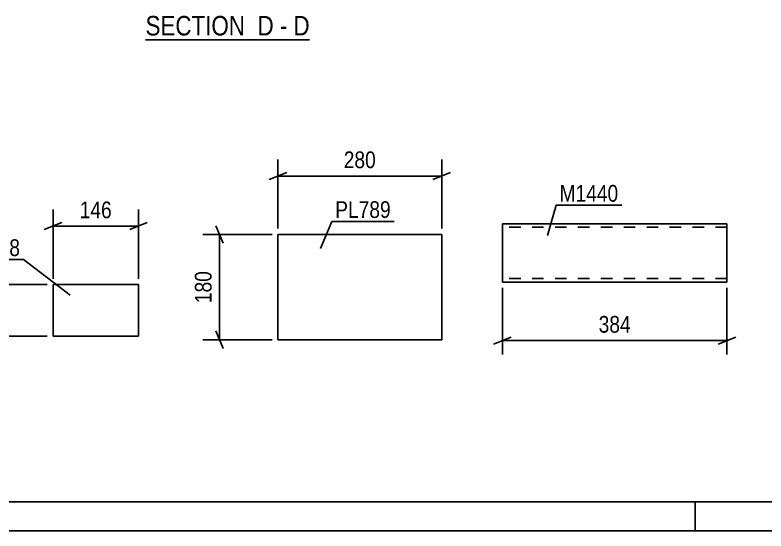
# Model space of a CAD drawing. Header units: millimetres. Extents: x 0 to 841, y 0 to 594.
# Drawn here: x 94.7 to 223.1, y 0 to 88.3 of the extents above; entities that cross this region are included whole.
import ezdxf

# ---------------------------------------------------------------- set-up
doc = ezdxf.new("R2010")
doc.units = ezdxf.units.MM
doc.linetypes.add('DXK_LINE_DOT2', pattern=[3.9198, 1.9599, -1.9599])
doc.styles.add('Arial Narrow', font='ARIALN.TTF', dxfattribs={"height": 0.2})

# ---------------------------------------------------------------- blocks, each defined once
blk = doc.blocks.new('Unknown-682105598-1132')
at = {"color": 5, "linetype": 'Continuous'}
for p, q in [((5, 5), (836, 5)), ((211, 0), (211, 5)), ((0, 0), (841, 0))]:
    blk.add_line(p, q, dxfattribs=at)
blk = doc.blocks.new('Unknown-682105598-63 - 2602')
at = {"color": 6, "linetype": 'Continuous'}
blk.add_line((117.01, 84.02), (145.08, 84.02), dxfattribs=at)
at = {"color": 0, "linetype": 'Continuous'}
for points in [[(135.12, 84.77), (135.12, 88.27), (117.01, 88.27), (117.01, 84.77)], [(138.94, 84.77), (138.94, 88.27), (136.17, 88.27), (136.17, 84.77)], [(141.26, 84.77), (141.26, 88.27), (139.99, 88.27), (139.99, 84.77)], [(145.08, 84.77), (145.08, 88.27), (142.31, 88.27), (142.31, 84.77)]]:
    blk.add_wipeout(points, dxfattribs=at)
at = {"color": 7, "linetype": 'Continuous', "style": 'Arial Narrow'}
for s, p in [('SECTION ', (117.01, 84.77)), ('D', (136.17, 84.77)), ('D', (142.31, 84.77)), ('-', (139.99, 84.77))]:
    blk.add_text(s, height=3.34, dxfattribs=at).set_placement(p)
blk = doc.blocks.new('Part-682105598-36676 - 36675')
at = {"color": 2, "linetype": 'Continuous'}
for p, q in [((139.66, 50.72), (139.66, 32.72)), ((139.66, 50.72), (167.66, 50.72)), ((167.66, 50.72), (167.66, 32.72)), ((139.66, 32.72), (167.66, 32.72))]:
    blk.add_line(p, q, dxfattribs=at)
blk = doc.blocks.new('Part-682105598-36652 - 36651')
at = {"color": 2, "linetype": 'Continuous'}
for p, q in [((101.19, 42.15), (101.19, 33.35)), ((101.19, 42.15), (115.8, 42.15)), ((115.8, 42.15), (115.8, 33.35)), ((101.19, 33.35), (115.8, 33.35))]:
    blk.add_line(p, q, dxfattribs=at)
blk = doc.blocks.new('Part-682105598-36636 - 36635')
at = {"color": 2, "linetype": 'Continuous'}
for p, q in [((178.05, 52.57), (178.05, 51.37)), ((216.45, 52.57), (178.05, 52.57)), ((178.05, 43.32), (178.05, 51.37)), ((216.45, 52.48), (216.45, 52.57)), ((216.45, 52.48), (216.45, 51.37)), ((216.45, 51.37), (216.45, 42.57)), ((178.05, 42.67), (178.05, 43.32)), ((178.05, 42.57), (178.05, 42.67)), ((216.45, 42.57), (178.05, 42.57))]:
    blk.add_line(p, q, dxfattribs=at)
at = {"color": 7, "linetype": 'DXK_LINE_DOT2'}
for p, q in [((216.45, 51.97), (178.05, 51.97)), ((216.45, 51.37), (216.45, 52.22)), ((178.05, 43.32), (178.05, 42.93)), ((178.05, 43.17), (178.05, 43.22)), ((216.45, 43.17), (178.05, 43.17)), ((216.45, 43.17), (216.45, 43.22))]:
    blk.add_line(p, q, dxfattribs=at)
blk = doc.blocks.new('StraightDimension-682105598-36804 - 36675')
at = {"color": 7, "linetype": 'Continuous'}
for p, q in [((130.26, 49.22), (129.06, 52.22)), ((138.66, 50.72), (126.81, 50.72)), ((129.66, 32.72), (129.66, 50.72)), ((129.06, 34.22), (130.26, 31.22)), ((138.66, 32.72), (126.81, 32.72))]:
    blk.add_line(p, q, dxfattribs=at)
at = {"color": 0}
blk.add_wipeout([(128.91, 45.06), (124.71, 45.06), (124.71, 38.38), (128.91, 38.38)], dxfattribs=at)
at = {"color": 3, "style": 'Arial Narrow'}
blk.add_text('180', height=2.863, rotation=90.0002, dxfattribs=at).set_placement((128.31, 38.98))
blk = doc.blocks.new('StraightDimension-682105598-36808 - 36675')
at = {"color": 7, "linetype": 'Continuous'}
for p, q in [((139.66, 51.72), (139.66, 63.57)), ((167.66, 51.72), (167.66, 63.57)), ((141.16, 61.32), (138.16, 60.12)), ((139.66, 60.72), (167.66, 60.72)), ((166.16, 60.12), (169.16, 61.32))]:
    blk.add_line(p, q, dxfattribs=at)
at = {"color": 0}
blk.add_wipeout([(157, 61.47), (157, 65.67), (150.31, 65.67), (150.31, 61.47)], dxfattribs=at)
at = {"color": 3, "style": 'Arial Narrow'}
blk.add_text('280', height=2.863, dxfattribs=at).set_placement((150.91, 62.07))
blk = doc.blocks.new('StraightDimension-682105598-36776 - 36651')
at = {"color": 7, "linetype": 'Continuous'}
for p, q in [((90.59, 43.65), (91.79, 40.65)), ((100.19, 42.15), (88.34, 42.15)), ((91.19, 33.35), (91.19, 42.15)), ((91.79, 31.85), (90.59, 34.85)), ((100.19, 33.35), (88.34, 33.35))]:
    blk.add_line(p, q, dxfattribs=at)
at = {"color": 0}
blk.add_wipeout([(90.44, 40.18), (86.24, 40.18), (86.24, 35.32), (90.44, 35.32)], dxfattribs=at)
at = {"color": 3, "style": 'Arial Narrow'}
blk.add_text('88', height=2.863, rotation=90.0002, dxfattribs=at).set_placement((89.84, 35.92))
blk = doc.blocks.new('StraightDimension-682105598-36780 - 36651')
at = {"color": 7, "linetype": 'Continuous'}
for p, q in [((101.19, 43.15), (101.19, 55)), ((115.8, 43.15), (115.8, 55)), ((102.69, 52.75), (99.69, 51.55)), ((114.3, 51.55), (117.3, 52.75)), ((101.19, 52.15), (115.8, 52.15))]:
    blk.add_line(p, q, dxfattribs=at)
at = {"color": 0}
blk.add_wipeout([(111.84, 52.9), (111.84, 57.1), (105.15, 57.1), (105.15, 52.9)], dxfattribs=at)
at = {"color": 3, "style": 'Arial Narrow'}
blk.add_text('146', height=2.863, dxfattribs=at).set_placement((105.75, 53.5))
blk = doc.blocks.new('StraightDimension-682105598-36764 - 36635')
at = {"color": 7, "linetype": 'Continuous'}
for p, q in [((178.05, 41.57), (178.05, 30.17)), ((216.45, 41.57), (216.45, 30.17)), ((179.55, 33.17), (176.55, 31.97)), ((178.05, 32.57), (216.45, 32.57)), ((214.95, 31.97), (217.95, 33.17))]:
    blk.add_line(p, q, dxfattribs=at)
at = {"color": 0}
blk.add_wipeout([(200.59, 33.32), (200.59, 37.52), (193.91, 37.52), (193.91, 33.32)], dxfattribs=at)
at = {"color": 3, "style": 'Arial Narrow'}
blk.add_text('384', height=2.863, dxfattribs=at).set_placement((194.51, 33.92))
blk = doc.blocks.new('Mark-682105598-36841 - 36675')
at = {"color": 0}
blk.add_wipeout([(158.95, 53.55), (158.95, 56.55), (149.45, 56.55), (149.45, 53.55)], dxfattribs=at)
blk.add_wipeout([(158.95, 53.55), (158.95, 56.55), (149.45, 56.55), (149.45, 53.55)], dxfattribs=at)
at = {"color": 30, "linetype": 'Continuous'}
for p, q in [((146.95, 48.33), (148.85, 52.95)), ((148.85, 52.95), (159.55, 52.95))]:
    blk.add_line(p, q, dxfattribs=at)
at = {"color": 3, "style": 'Arial Narrow'}
blk.add_text('PL789', height=2.863, dxfattribs=at).set_placement((149.45, 53.55))
blk = doc.blocks.new('Mark-682105598-36832 - 36651')
at = {"color": 0}
blk.add_wipeout([(95.55, 47.03), (95.55, 50.03), (86.05, 50.03), (86.05, 47.03)], dxfattribs=at)
blk.add_wipeout([(95.55, 47.03), (95.55, 50.03), (86.05, 50.03), (86.05, 47.03)], dxfattribs=at)
at = {"color": 30, "linetype": 'Continuous'}
for p in [(85.45, 46.43), (104.14, 40.36)]:
    blk.add_line(p, (96.15, 46.43), dxfattribs=at)
at = {"color": 3, "style": 'Arial Narrow'}
blk.add_text('PL768', height=2.863, dxfattribs=at).set_placement((86.05, 47.03))
blk = doc.blocks.new('Mark-682105598-36826 - 36635')
at = {"color": 0}
blk.add_wipeout([(197.87, 56.33), (197.87, 59.33), (187.82, 59.33), (187.82, 56.33)], dxfattribs=at)
blk.add_wipeout([(197.87, 56.33), (197.87, 59.33), (187.82, 59.33), (187.82, 56.33)], dxfattribs=at)
at = {"color": 30, "linetype": 'Continuous'}
for p, q in [((185.76, 50.55), (187.22, 55.73)), ((187.22, 55.73), (198.47, 55.73))]:
    blk.add_line(p, q, dxfattribs=at)
at = {"color": 3, "style": 'Arial Narrow'}
blk.add_text('M1440', height=2.863, dxfattribs=at).set_placement((187.82, 56.33))

msp = doc.modelspace()

# ---------------------------------------------------------------- block references
for name in ['Unknown-682105598-1132', 'Part-682105598-36636 - 36635', 'Part-682105598-36676 - 36675', 'Part-682105598-36652 - 36651']:
    msp.add_blockref(name, (0, 0))

# ---------------------------------------------------------------- next in the draw order: block references
for name in ['Unknown-682105598-63 - 2602', 'Mark-682105598-36826 - 36635', 'StraightDimension-682105598-36804 - 36675', 'StraightDimension-682105598-36776 - 36651', 'StraightDimension-682105598-36764 - 36635']:
    msp.add_blockref(name, (0, 0))

# ---------------------------------------------------------------- next in the draw order: block references
for name in ['StraightDimension-682105598-36808 - 36675', 'StraightDimension-682105598-36780 - 36651']:
    msp.add_blockref(name, (0, 0))

# ---------------------------------------------------------------- next in the draw order: block references
for name in ['Mark-682105598-36841 - 36675', 'Mark-682105598-36832 - 36651']:
    msp.add_blockref(name, (0, 0))

doc.saveas('drawing.dxf')
